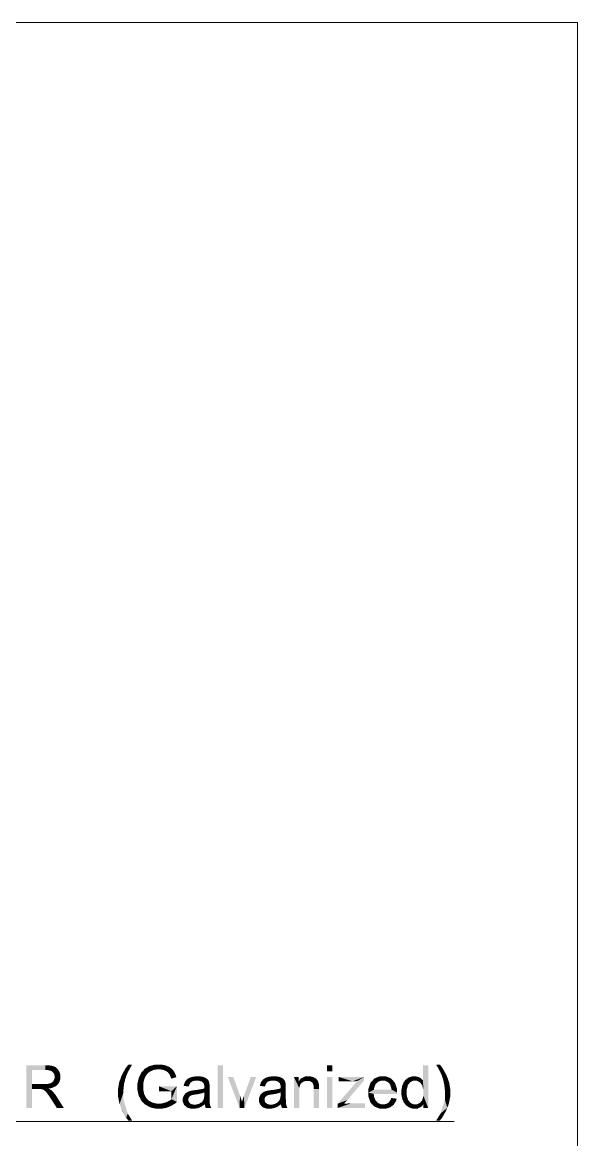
# Model space of a CAD drawing. Header units: millimetres. Extents: x 2 to 579, y 1 to 405.
# Drawn here: x 274.91 to 286.14, y 110.95 to 133.56 of the extents above; entities that cross this region are included whole.
import ezdxf

# ---------------------------------------------------------------- set-up
doc = ezdxf.new("R2010")
doc.units = ezdxf.units.MM
doc.linetypes.add('XKITLINE00', pattern=[0])
doc.layers.add('LinkedObject', color=7, linetype='Continuous', lineweight=0)

# ---------------------------------------------------------------- blocks, each defined once
blk = doc.blocks.new('*A4')
at = {"layer": 'LinkedObject'}
for points in [[(275.101, 112.077), (274.987, 111.594), (274.987, 112.458)], [(274.987, 112.458), (275.101, 112.363), (275.101, 112.077)], [(275.374, 112.363), (274.987, 112.458), (275.369, 112.458)], [(275.101, 112.363), (274.987, 112.458), (275.374, 112.363)], [(275.369, 112.458), (275.422, 112.363), (275.374, 112.363)], [(275.514, 112.446), (275.369, 112.458), (275.427, 112.458)], [(275.544, 112.435), (275.369, 112.458), (275.514, 112.446)], [(275.492, 112.343), (275.369, 112.458), (275.544, 112.435)], [(275.422, 112.363), (275.369, 112.458), (275.492, 112.343)], [(275.544, 112.435), (275.514, 112.324), (275.492, 112.343)], [(275.574, 112.423), (275.514, 112.324), (275.544, 112.435)], [(275.514, 112.324), (275.574, 112.423), (275.536, 112.304)], [(275.536, 112.304), (275.574, 112.423), (275.64, 112.353)], [(275.64, 112.353), (275.574, 112.423), (275.622, 112.382)], [(277.032, 112.297), (276.914, 112.25), (276.995, 112.398)], [(277.091, 112.411), (276.995, 112.398), (277.051, 112.472)], [(277.044, 112.323), (276.995, 112.398), (277.091, 112.411)], [(277.032, 112.297), (276.995, 112.398), (277.044, 112.323)], [(277.091, 112.411), (277.051, 112.472), (277.127, 112.472)], [(277.438, 112.42), (277.287, 112.257), (277.389, 112.393)], [(277.503, 112.339), (277.287, 112.257), (277.438, 112.42)], [(277.389, 112.393), (277.287, 112.257), (277.313, 112.312)], [(277.602, 112.473), (277.438, 112.42), (277.488, 112.446)], [(277.628, 112.375), (277.438, 112.42), (277.602, 112.473)], [(277.438, 112.42), (277.531, 112.351), (277.503, 112.339)], [(277.531, 112.351), (277.438, 112.42), (277.56, 112.363)], [(277.56, 112.363), (277.438, 112.42), (277.628, 112.375)], [(277.667, 112.375), (277.602, 112.473), (277.667, 112.473)], [(277.628, 112.375), (277.602, 112.473), (277.667, 112.375)], [(277.667, 112.473), (277.699, 112.375), (277.667, 112.375)], [(277.713, 112.473), (277.699, 112.375), (277.667, 112.473)], [(277.699, 112.375), (277.713, 112.473), (277.759, 112.364)], [(277.836, 112.442), (277.713, 112.473), (277.798, 112.458)], [(277.759, 112.364), (277.713, 112.473), (277.836, 112.442)], [(277.759, 112.364), (277.836, 112.442), (277.786, 112.352)], [(277.836, 112.442), (277.813, 112.341), (277.786, 112.352)], [(277.813, 112.341), (277.836, 112.442), (277.854, 112.311)], [(277.933, 112.385), (277.836, 112.442), (277.874, 112.427)], [(277.955, 112.358), (277.836, 112.442), (277.933, 112.385)], [(277.854, 112.311), (277.836, 112.442), (277.955, 112.358)], [(278.962, 112.458), (278.856, 111.594), (278.856, 112.458)], [(278.962, 111.594), (278.856, 111.594), (278.962, 112.458)], [(281.177, 112.458), (281.071, 112.336), (281.071, 112.458)], [(281.177, 112.336), (281.071, 112.336), (281.177, 112.458)], [(283.115, 112.458), (283.009, 112.148), (283.009, 112.458)], [(283.115, 112.458), (283.018, 111.962), (283.009, 112.148)], [(283.018, 111.962), (283.115, 112.458), (283.115, 111.594)], [(283.352, 112.472), (283.312, 112.41), (283.276, 112.472)], [(283.312, 112.41), (283.352, 112.472), (283.359, 112.322)], [(283.359, 112.322), (283.352, 112.472), (283.407, 112.398)], [(283.359, 112.322), (283.407, 112.398), (283.371, 112.295)], [(283.371, 112.295), (283.407, 112.398), (283.389, 112.255)], [(283.389, 112.255), (283.407, 112.398), (283.489, 112.25)], [(275.536, 112.145), (275.617, 112.067), (275.524, 112.127)], [(275.64, 112.353), (275.559, 112.253), (275.536, 112.304)], [(275.547, 112.163), (275.617, 112.067), (275.536, 112.145)], [(275.547, 112.163), (275.676, 112.222), (275.617, 112.067)], [(275.559, 112.202), (275.676, 112.222), (275.547, 112.163)], [(275.658, 112.323), (275.559, 112.253), (275.64, 112.353)], [(275.676, 112.258), (275.559, 112.253), (275.658, 112.323)], [(275.676, 112.222), (275.559, 112.253), (275.676, 112.258)], [(275.559, 112.253), (275.676, 112.222), (275.559, 112.223)], [(275.676, 112.222), (275.559, 112.202), (275.559, 112.223)], [(275.617, 112.067), (275.676, 112.222), (275.646, 112.099)], [(275.646, 112.099), (275.676, 112.222), (275.676, 112.176)], [(276.976, 112.127), (276.864, 112.111), (276.887, 112.175)], [(276.887, 112.175), (277.014, 112.256), (276.986, 112.172)], [(276.914, 112.25), (277.014, 112.256), (276.887, 112.175)], [(276.976, 112.127), (276.887, 112.175), (276.986, 112.172)], [(277.014, 112.256), (276.914, 112.25), (277.032, 112.297)], [(277.287, 112.257), (277.234, 112.085), (277.26, 112.203)], [(277.368, 112.163), (277.234, 112.085), (277.287, 112.257)], [(277.351, 112.076), (277.234, 112.085), (277.368, 112.163)], [(277.456, 112.308), (277.287, 112.257), (277.503, 112.339)], [(277.439, 112.288), (277.287, 112.257), (277.456, 112.308)], [(277.421, 112.269), (277.287, 112.257), (277.439, 112.288)], [(277.394, 112.226), (277.287, 112.257), (277.421, 112.269)], [(277.287, 112.257), (277.394, 112.226), (277.384, 112.203)], [(277.368, 112.163), (277.287, 112.257), (277.384, 112.203)], [(277.854, 112.311), (277.955, 112.358), (277.868, 112.292)], [(277.955, 112.358), (277.883, 112.273), (277.868, 112.292)], [(277.883, 112.273), (277.955, 112.358), (277.907, 112.221)], [(277.907, 112.221), (277.955, 112.358), (278.009, 112.26)], [(277.907, 112.221), (278.009, 112.26), (277.917, 112.188)], [(277.917, 112.188), (278.009, 112.26), (278.02, 112.216)], [(278.009, 112.26), (277.955, 112.358), (277.976, 112.331)], [(278.216, 112.149), (278.17, 112.042), (278.2, 112.129)], [(278.308, 112.107), (278.17, 112.042), (278.216, 112.149)], [(278.232, 112.17), (278.344, 112.133), (278.216, 112.149)], [(278.308, 112.107), (278.216, 112.149), (278.326, 112.12)], [(278.326, 112.12), (278.216, 112.149), (278.344, 112.133)], [(278.279, 112.201), (278.344, 112.133), (278.232, 112.17)], [(278.31, 112.212), (278.344, 112.133), (278.279, 112.201)], [(278.412, 112.234), (278.31, 112.212), (278.341, 112.223)], [(278.399, 112.146), (278.31, 112.212), (278.412, 112.234)], [(278.344, 112.133), (278.31, 112.212), (278.399, 112.146)], [(278.399, 112.146), (278.412, 112.234), (278.436, 112.146)], [(278.436, 112.146), (278.412, 112.234), (278.476, 112.146)], [(278.452, 112.234), (278.476, 112.146), (278.412, 112.234)], [(278.557, 112.225), (278.452, 112.234), (278.492, 112.234)], [(278.582, 112.215), (278.452, 112.234), (278.557, 112.225)], [(278.537, 112.128), (278.452, 112.234), (278.582, 112.215)], [(278.476, 112.146), (278.452, 112.234), (278.537, 112.128)], [(278.537, 112.128), (278.582, 112.215), (278.557, 112.11)], [(278.557, 112.11), (278.582, 112.215), (278.572, 112.097)], [(278.582, 112.215), (278.587, 112.052), (278.572, 112.097)], [(278.656, 112.168), (278.587, 112.052), (278.582, 112.215)], [(278.644, 112.182), (278.582, 112.215), (278.607, 112.206)], [(278.656, 112.168), (278.582, 112.215), (278.644, 112.182)], [(278.668, 112.154), (278.587, 112.052), (278.656, 112.168)], [(278.684, 112.118), (278.587, 112.052), (278.668, 112.154)], [(279.174, 112.221), (279.3, 111.594), (279.062, 112.221)], [(279.308, 111.845), (279.3, 111.594), (279.174, 112.221)], [(279.636, 112.221), (279.388, 111.838), (279.527, 112.221)], [(279.399, 111.594), (279.388, 111.838), (279.636, 112.221)], [(279.758, 112.149), (279.711, 112.042), (279.741, 112.129)], [(279.85, 112.107), (279.711, 112.042), (279.758, 112.149)], [(279.774, 112.17), (279.885, 112.133), (279.758, 112.149)], [(279.85, 112.107), (279.758, 112.149), (279.867, 112.12)], [(279.867, 112.12), (279.758, 112.149), (279.885, 112.133)], [(279.821, 112.201), (279.885, 112.133), (279.774, 112.17)], [(279.851, 112.212), (279.885, 112.133), (279.821, 112.201)], [(279.953, 112.234), (279.851, 112.212), (279.882, 112.223)], [(279.94, 112.146), (279.851, 112.212), (279.953, 112.234)], [(279.885, 112.133), (279.851, 112.212), (279.94, 112.146)], [(279.94, 112.146), (279.953, 112.234), (279.978, 112.146)], [(279.978, 112.146), (279.953, 112.234), (280.018, 112.146)], [(279.993, 112.234), (280.018, 112.146), (279.953, 112.234)], [(280.098, 112.225), (279.993, 112.234), (280.033, 112.234)], [(280.124, 112.215), (279.993, 112.234), (280.098, 112.225)], [(280.078, 112.128), (279.993, 112.234), (280.124, 112.215)], [(280.018, 112.146), (279.993, 112.234), (280.078, 112.128)], [(280.078, 112.128), (280.124, 112.215), (280.098, 112.11)], [(280.098, 112.11), (280.124, 112.215), (280.113, 112.097)], [(280.124, 112.215), (280.128, 112.052), (280.113, 112.097)], [(280.197, 112.168), (280.128, 112.052), (280.124, 112.215)], [(280.185, 112.182), (280.124, 112.215), (280.149, 112.206)], [(280.197, 112.168), (280.124, 112.215), (280.185, 112.182)], [(280.209, 112.154), (280.128, 112.052), (280.197, 112.168)], [(280.225, 112.118), (280.128, 112.052), (280.209, 112.154)], [(280.4, 112.221), (280.506, 111.936), (280.4, 111.594)], [(280.506, 111.936), (280.4, 112.221), (280.506, 111.996)], [(280.53, 112.078), (280.4, 112.221), (280.496, 112.132)], [(280.506, 111.996), (280.4, 112.221), (280.53, 112.078)], [(280.496, 112.132), (280.4, 112.221), (280.496, 112.221)], [(280.53, 112.183), (280.579, 112.121), (280.496, 112.132)], [(280.694, 112.234), (280.53, 112.183), (280.629, 112.234)], [(280.638, 112.143), (280.53, 112.183), (280.694, 112.234)], [(280.579, 112.121), (280.53, 112.183), (280.638, 112.143)], [(280.638, 112.143), (280.694, 112.234), (280.672, 112.143)], [(280.672, 112.143), (280.694, 112.234), (280.693, 112.143)], [(280.694, 112.234), (280.73, 112.133), (280.693, 112.143)], [(280.722, 112.234), (280.73, 112.133), (280.694, 112.234)], [(280.774, 112.224), (280.73, 112.133), (280.722, 112.234)], [(280.798, 112.214), (280.73, 112.133), (280.774, 112.224)], [(280.73, 112.133), (280.798, 112.214), (280.745, 112.124)], [(280.798, 112.214), (280.761, 112.114), (280.745, 112.124)], [(280.761, 112.114), (280.798, 112.214), (280.783, 112.088)], [(280.783, 112.088), (280.798, 112.214), (280.869, 112.161)], [(280.869, 112.161), (280.789, 112.072), (280.783, 112.088)], [(280.881, 112.144), (280.789, 112.072), (280.869, 112.161)], [(280.857, 112.177), (280.798, 112.214), (280.822, 112.204)], [(280.869, 112.161), (280.798, 112.214), (280.857, 112.177)], [(281.177, 112.221), (281.071, 111.594), (281.071, 112.221)], [(281.177, 111.594), (281.071, 111.594), (281.177, 112.221)], [(281.817, 112.221), (281.282, 111.68), (281.68, 112.138)], [(281.817, 112.15), (281.282, 111.68), (281.817, 112.221)], [(281.478, 111.753), (281.282, 111.68), (281.817, 112.15)], [(281.305, 112.221), (281.56, 112.134), (281.305, 112.134)], [(281.586, 112.134), (281.305, 112.221), (281.817, 112.221)], [(281.56, 112.134), (281.305, 112.221), (281.586, 112.134)], [(281.586, 112.134), (281.817, 112.221), (281.646, 112.136)], [(281.646, 112.136), (281.817, 112.221), (281.68, 112.138)], [(281.987, 112.147), (281.906, 111.981), (281.946, 112.104)], [(282.051, 112.074), (281.906, 111.981), (281.987, 112.147)], [(282.133, 112.234), (281.987, 112.147), (282.027, 112.191)], [(282.198, 112.234), (281.987, 112.147), (282.133, 112.234)], [(282.162, 112.147), (281.987, 112.147), (282.198, 112.234)], [(281.987, 112.147), (282.076, 112.098), (282.051, 112.074)], [(282.076, 112.098), (281.987, 112.147), (282.1, 112.123)], [(282.1, 112.123), (281.987, 112.147), (282.162, 112.147)], [(282.162, 112.147), (282.198, 112.234), (282.198, 112.147)], [(282.198, 112.234), (282.239, 112.147), (282.198, 112.147)], [(282.363, 112.192), (282.198, 112.234), (282.26, 112.234)], [(282.402, 112.149), (282.198, 112.234), (282.363, 112.192)], [(282.304, 112.116), (282.198, 112.234), (282.402, 112.149)], [(282.239, 112.147), (282.198, 112.234), (282.304, 112.116)], [(282.304, 112.116), (282.402, 112.149), (282.33, 112.086)], [(282.402, 112.149), (282.346, 112.066), (282.33, 112.086)], [(282.346, 112.066), (282.402, 112.149), (282.366, 112.007)], [(282.366, 112.007), (282.402, 112.149), (282.482, 111.986)], [(282.482, 111.986), (282.402, 112.149), (282.442, 112.106)], [(282.666, 112.173), (282.729, 112.088), (282.619, 112.115)], [(282.753, 112.117), (282.666, 112.173), (282.697, 112.194)], [(282.729, 112.088), (282.666, 112.173), (282.753, 112.117)], [(282.728, 112.214), (282.812, 112.146), (282.697, 112.194)], [(282.697, 112.194), (282.812, 112.146), (282.753, 112.117)], [(282.798, 112.234), (282.812, 112.146), (282.728, 112.214)], [(282.837, 112.234), (282.812, 112.146), (282.798, 112.234)], [(282.812, 112.146), (282.837, 112.234), (282.847, 112.146)], [(282.837, 112.234), (282.883, 112.146), (282.847, 112.146)], [(282.865, 112.234), (282.883, 112.146), (282.837, 112.234)], [(282.915, 112.222), (282.883, 112.146), (282.865, 112.234)], [(282.937, 112.21), (282.883, 112.146), (282.915, 112.222)], [(282.937, 112.21), (282.944, 112.116), (282.883, 112.146)], [(282.959, 112.198), (282.944, 112.116), (282.937, 112.21)], [(282.995, 112.167), (282.944, 112.116), (282.959, 112.198)], [(283.009, 112.148), (282.944, 112.116), (282.995, 112.167)], [(282.944, 112.116), (283.009, 112.148), (282.969, 112.086)], [(282.969, 112.086), (283.009, 112.148), (282.994, 112.056)], [(283.009, 112.148), (283.018, 111.962), (282.994, 112.056)], [(283.389, 112.255), (283.489, 112.25), (283.417, 112.17)], [(283.417, 112.17), (283.489, 112.25), (283.516, 112.175)], [(283.417, 112.17), (283.516, 112.175), (283.427, 112.126)], [(283.427, 112.126), (283.516, 112.175), (283.439, 112.071)], [(283.439, 112.071), (283.516, 112.175), (283.538, 112.111)], [(275.101, 112.077), (275.101, 111.978), (274.987, 111.594)], [(274.987, 111.594), (275.101, 111.978), (275.101, 111.594)], [(275.233, 111.978), (275.101, 112.077), (275.346, 112.077)], [(275.101, 111.978), (275.101, 112.077), (275.233, 111.978)], [(275.233, 111.978), (275.346, 112.077), (275.255, 111.978)], [(275.255, 111.978), (275.346, 112.077), (275.287, 111.976)], [(275.287, 111.976), (275.346, 112.077), (275.297, 111.974)], [(275.297, 111.974), (275.346, 112.077), (275.31, 111.97)], [(275.31, 111.97), (275.346, 112.077), (275.336, 111.959)], [(275.336, 111.959), (275.346, 112.077), (275.385, 112.077)], [(275.336, 111.959), (275.385, 112.077), (275.349, 111.951)], [(275.385, 112.077), (275.433, 111.987), (275.349, 111.951)], [(275.349, 111.951), (275.433, 111.987), (275.362, 111.942)], [(275.433, 111.987), (275.39, 111.914), (275.362, 111.942)], [(275.446, 112.085), (275.433, 111.987), (275.385, 112.077)], [(275.456, 111.976), (275.39, 111.914), (275.433, 111.987)], [(275.39, 111.914), (275.456, 111.976), (275.407, 111.893)], [(275.407, 111.893), (275.456, 111.976), (275.423, 111.872)], [(275.423, 111.872), (275.456, 111.976), (275.502, 111.944)], [(275.502, 111.944), (275.464, 111.813), (275.423, 111.872)], [(275.433, 111.987), (275.446, 112.085), (275.495, 111.996)], [(275.468, 112.093), (275.617, 112.067), (275.446, 112.085)], [(275.587, 112.036), (275.446, 112.085), (275.617, 112.067)], [(275.495, 111.996), (275.446, 112.085), (275.587, 112.036)], [(275.502, 111.944), (275.456, 111.976), (275.49, 111.955)], [(275.527, 111.921), (275.464, 111.813), (275.502, 111.944)], [(275.574, 111.864), (275.464, 111.813), (275.527, 111.921)], [(275.491, 112.101), (275.617, 112.067), (275.468, 112.093)], [(275.617, 112.067), (275.491, 112.101), (275.524, 112.127)], [(276.963, 112.072), (276.842, 111.977), (276.864, 112.111)], [(276.951, 111.962), (276.842, 111.977), (276.963, 112.072)], [(276.842, 111.977), (276.951, 111.962), (276.842, 111.907)], [(276.842, 111.907), (276.951, 111.962), (276.951, 111.906)], [(276.963, 112.072), (276.864, 112.111), (276.976, 112.127)], [(277.234, 112.085), (277.351, 112.076), (277.234, 112.022)], [(277.234, 112.022), (277.351, 112.076), (277.351, 112.029)], [(277.351, 111.971), (277.234, 112.022), (277.351, 112.029)], [(277.234, 112.022), (277.287, 111.792), (277.234, 111.958)], [(277.351, 111.971), (277.287, 111.792), (277.234, 112.022)], [(277.234, 111.958), (277.287, 111.792), (277.26, 111.843)], [(277.371, 111.874), (277.287, 111.792), (277.351, 111.971)], [(277.667, 112.035), (277.921, 111.933), (277.667, 111.933)], [(278.033, 112.035), (277.921, 111.933), (277.667, 112.035)], [(277.921, 111.772), (278.033, 112.035), (278.033, 111.714)], [(277.921, 111.933), (278.033, 112.035), (277.921, 111.772)], [(278.2, 112.129), (278.17, 112.042), (278.177, 112.075)], [(278.282, 112.061), (278.17, 112.042), (278.308, 112.107)], [(278.17, 112.042), (278.282, 112.061), (278.273, 112.028)], [(278.282, 111.933), (278.308, 111.841), (278.244, 111.916)], [(278.303, 111.939), (278.308, 111.841), (278.282, 111.933)], [(278.319, 111.943), (278.335, 111.853), (278.303, 111.939)], [(278.308, 111.841), (278.303, 111.939), (278.321, 111.847)], [(278.321, 111.847), (278.303, 111.939), (278.335, 111.853)], [(278.366, 111.951), (278.381, 111.864), (278.319, 111.943)], [(278.319, 111.943), (278.381, 111.864), (278.335, 111.853)], [(278.397, 111.955), (278.414, 111.868), (278.366, 111.951)], [(278.366, 111.951), (278.414, 111.868), (278.381, 111.864)], [(278.462, 111.963), (278.471, 111.877), (278.397, 111.955)], [(278.397, 111.955), (278.471, 111.877), (278.414, 111.868)], [(278.556, 111.981), (278.587, 111.909), (278.462, 111.963)], [(278.462, 111.963), (278.587, 111.909), (278.471, 111.877)], [(278.586, 111.992), (278.587, 111.909), (278.556, 111.981)], [(278.587, 112.002), (278.691, 112.082), (278.586, 111.992)], [(278.586, 111.992), (278.691, 112.082), (278.587, 111.909)], [(278.694, 111.998), (278.586, 111.87), (278.587, 111.909)], [(278.694, 111.857), (278.586, 111.87), (278.694, 111.998)], [(278.689, 112.096), (278.587, 112.052), (278.684, 112.118)], [(278.587, 112.052), (278.689, 112.096), (278.691, 112.082)], [(278.587, 112.052), (278.691, 112.082), (278.587, 112.019)], [(278.587, 112.019), (278.691, 112.082), (278.587, 112.016)], [(278.587, 112.016), (278.691, 112.082), (278.587, 112.002)], [(278.694, 112.033), (278.587, 111.909), (278.691, 112.082)], [(278.694, 111.998), (278.587, 111.909), (278.694, 112.033)], [(279.741, 112.129), (279.711, 112.042), (279.718, 112.075)], [(279.823, 112.061), (279.711, 112.042), (279.85, 112.107)], [(279.711, 112.042), (279.823, 112.061), (279.815, 112.028)], [(279.824, 111.933), (279.849, 111.841), (279.785, 111.916)], [(279.845, 111.939), (279.849, 111.841), (279.824, 111.933)], [(279.86, 111.943), (279.876, 111.853), (279.845, 111.939)], [(279.849, 111.841), (279.845, 111.939), (279.863, 111.847)], [(279.863, 111.847), (279.845, 111.939), (279.876, 111.853)], [(279.907, 111.951), (279.922, 111.864), (279.86, 111.943)], [(279.86, 111.943), (279.922, 111.864), (279.876, 111.853)], [(279.939, 111.955), (279.955, 111.868), (279.907, 111.951)], [(279.907, 111.951), (279.955, 111.868), (279.922, 111.864)], [(280.003, 111.963), (280.013, 111.877), (279.939, 111.955)], [(279.939, 111.955), (280.013, 111.877), (279.955, 111.868)], [(280.097, 111.981), (280.128, 111.909), (280.003, 111.963)], [(280.003, 111.963), (280.128, 111.909), (280.013, 111.877)], [(280.128, 111.992), (280.128, 111.909), (280.097, 111.981)], [(280.23, 112.096), (280.128, 112.052), (280.225, 112.118)], [(280.128, 112.052), (280.23, 112.096), (280.233, 112.082)], [(280.128, 112.052), (280.233, 112.082), (280.128, 112.019)], [(280.128, 112.019), (280.233, 112.082), (280.128, 112.016)], [(280.128, 112.016), (280.233, 112.082), (280.128, 112.002)], [(280.128, 112.002), (280.233, 112.082), (280.128, 111.992)], [(280.128, 111.992), (280.233, 112.082), (280.128, 111.909)], [(280.235, 112.033), (280.128, 111.909), (280.233, 112.082)], [(280.235, 111.998), (280.128, 111.909), (280.235, 112.033)], [(280.235, 111.998), (280.128, 111.87), (280.128, 111.909)], [(280.235, 111.857), (280.128, 111.87), (280.235, 111.998)], [(280.4, 111.594), (280.506, 111.936), (280.506, 111.594)], [(280.496, 112.132), (280.579, 112.121), (280.53, 112.078)], [(280.897, 112.105), (280.789, 112.072), (280.881, 112.144)], [(280.789, 112.072), (280.897, 112.105), (280.795, 112.056)], [(280.795, 112.056), (280.897, 112.105), (280.902, 112.082)], [(280.902, 112.082), (280.801, 112.008), (280.795, 112.056)], [(280.905, 112.067), (280.801, 112.008), (280.902, 112.082)], [(280.908, 112.016), (280.801, 112.008), (280.905, 112.067)], [(280.908, 112.016), (280.801, 111.975), (280.801, 112.008)], [(280.908, 111.979), (280.801, 111.975), (280.908, 112.016)], [(280.801, 111.594), (280.908, 111.979), (280.908, 111.594)], [(280.801, 111.975), (280.908, 111.979), (280.801, 111.594)], [(282.023, 112.008), (281.906, 111.981), (282.051, 112.074)], [(281.906, 111.981), (282.023, 112.008), (282.02, 111.967)], [(282.02, 111.967), (281.906, 111.902), (281.906, 111.981)], [(282.02, 111.967), (282.482, 111.908), (281.906, 111.902)], [(282.37, 111.967), (282.482, 111.908), (282.02, 111.967)], [(282.366, 112.007), (282.482, 111.986), (282.37, 111.967)], [(282.482, 111.908), (282.37, 111.967), (282.482, 111.986)], [(282.604, 112.077), (282.573, 111.907), (282.588, 112.039)], [(282.705, 112.06), (282.573, 111.907), (282.604, 112.077)], [(282.681, 111.969), (282.573, 111.907), (282.705, 112.06)], [(282.588, 112.039), (282.573, 111.907), (282.573, 111.954)], [(282.573, 111.907), (282.681, 111.969), (282.681, 111.907)], [(282.619, 112.115), (282.729, 112.088), (282.604, 112.077)], [(282.604, 112.077), (282.729, 112.088), (282.705, 112.06)], [(283.018, 111.962), (283.115, 111.594), (283.018, 111.898)], [(283.439, 112.071), (283.538, 112.111), (283.452, 111.961)], [(283.452, 111.961), (283.538, 112.111), (283.561, 111.977)], [(283.452, 111.906), (283.561, 111.977), (283.561, 111.907)], [(283.452, 111.961), (283.561, 111.977), (283.452, 111.906)], [(275.464, 111.813), (275.574, 111.864), (275.489, 111.774)], [(275.489, 111.774), (275.574, 111.864), (275.597, 111.829)], [(275.489, 111.774), (275.597, 111.829), (275.603, 111.594)], [(275.603, 111.594), (275.597, 111.829), (275.746, 111.594)], [(276.842, 111.907), (276.951, 111.906), (276.842, 111.827)], [(276.842, 111.827), (276.951, 111.906), (276.872, 111.673)], [(276.872, 111.673), (276.951, 111.906), (276.902, 111.599)], [(276.902, 111.599), (276.951, 111.906), (276.951, 111.764)], [(276.951, 111.764), (277.007, 111.395), (276.902, 111.599)], [(277.039, 111.481), (277.007, 111.395), (276.951, 111.764)], [(277.287, 111.792), (277.371, 111.874), (277.391, 111.836)], [(277.411, 111.797), (277.287, 111.792), (277.391, 111.836)], [(277.411, 111.797), (277.444, 111.634), (277.287, 111.792)], [(277.287, 111.792), (277.444, 111.634), (277.313, 111.74)], [(277.313, 111.74), (277.444, 111.634), (277.392, 111.661)], [(277.469, 111.739), (277.444, 111.634), (277.411, 111.797)], [(277.444, 111.634), (277.469, 111.739), (277.507, 111.72)], [(277.545, 111.701), (277.444, 111.634), (277.507, 111.72)], [(277.545, 111.701), (277.675, 111.579), (277.444, 111.634)], [(277.626, 111.682), (277.675, 111.579), (277.545, 111.701)], [(277.778, 111.697), (277.814, 111.596), (277.706, 111.682)], [(277.859, 111.613), (277.778, 111.697), (277.814, 111.711)], [(277.814, 111.596), (277.778, 111.697), (277.859, 111.613)], [(277.849, 111.725), (277.904, 111.63), (277.814, 111.711)], [(277.814, 111.711), (277.904, 111.63), (277.859, 111.613)], [(277.903, 111.756), (278.033, 111.714), (277.849, 111.725)], [(277.849, 111.725), (278.033, 111.714), (277.904, 111.63)], [(277.921, 111.772), (278.033, 111.714), (277.903, 111.756)], [(277.904, 111.63), (278.033, 111.714), (277.991, 111.681)], [(278.172, 111.843), (278.151, 111.759), (278.162, 111.824)], [(278.272, 111.801), (278.151, 111.759), (278.172, 111.843)], [(278.162, 111.824), (278.151, 111.759), (278.151, 111.782)], [(278.265, 111.776), (278.151, 111.759), (278.272, 111.801)], [(278.151, 111.759), (278.265, 111.776), (278.265, 111.762)], [(278.265, 111.741), (278.151, 111.759), (278.265, 111.762)], [(278.151, 111.759), (278.265, 111.741), (278.151, 111.72)], [(278.151, 111.72), (278.265, 111.741), (278.179, 111.656)], [(278.183, 111.862), (278.279, 111.813), (278.172, 111.843)], [(278.172, 111.843), (278.279, 111.813), (278.272, 111.801)], [(278.179, 111.656), (278.265, 111.741), (278.207, 111.631)], [(278.21, 111.893), (278.279, 111.813), (278.183, 111.862)], [(278.207, 111.631), (278.265, 111.741), (278.281, 111.706)], [(278.281, 111.706), (278.234, 111.605), (278.207, 111.631)], [(278.287, 111.824), (278.21, 111.893), (278.227, 111.904)], [(278.279, 111.813), (278.21, 111.893), (278.287, 111.824)], [(278.244, 111.916), (278.308, 111.841), (278.227, 111.904)], [(278.227, 111.904), (278.308, 111.841), (278.287, 111.824)], [(278.297, 111.692), (278.234, 111.605), (278.281, 111.706)], [(278.471, 111.877), (278.587, 111.909), (278.558, 111.897)], [(278.523, 111.703), (278.697, 111.689), (278.499, 111.69)], [(278.523, 111.703), (278.694, 111.783), (278.697, 111.689)], [(278.558, 111.74), (278.694, 111.783), (278.523, 111.703)], [(278.569, 111.763), (278.694, 111.783), (278.558, 111.74)], [(278.694, 111.783), (278.569, 111.763), (278.578, 111.781)], [(278.578, 111.781), (278.694, 111.857), (278.694, 111.783)], [(278.586, 111.835), (278.694, 111.857), (278.578, 111.781)], [(278.694, 111.857), (278.586, 111.835), (278.586, 111.87)], [(279.319, 111.815), (279.3, 111.594), (279.308, 111.845)], [(279.339, 111.752), (279.3, 111.594), (279.319, 111.815)], [(279.349, 111.719), (279.3, 111.594), (279.339, 111.752)], [(279.349, 111.719), (279.399, 111.594), (279.3, 111.594)], [(279.356, 111.744), (279.399, 111.594), (279.349, 111.719)], [(279.375, 111.803), (279.399, 111.594), (279.356, 111.744)], [(279.388, 111.838), (279.399, 111.594), (279.375, 111.803)], [(279.714, 111.843), (279.693, 111.759), (279.703, 111.824)], [(279.813, 111.801), (279.693, 111.759), (279.714, 111.843)], [(279.703, 111.824), (279.693, 111.759), (279.693, 111.782)], [(279.806, 111.776), (279.693, 111.759), (279.813, 111.801)], [(279.693, 111.759), (279.806, 111.776), (279.806, 111.762)], [(279.806, 111.741), (279.693, 111.759), (279.806, 111.762)], [(279.693, 111.759), (279.806, 111.741), (279.693, 111.72)], [(279.693, 111.72), (279.806, 111.741), (279.721, 111.656)], [(279.724, 111.862), (279.821, 111.813), (279.714, 111.843)], [(279.714, 111.843), (279.821, 111.813), (279.813, 111.801)], [(279.721, 111.656), (279.806, 111.741), (279.748, 111.631)], [(279.752, 111.893), (279.821, 111.813), (279.724, 111.862)], [(279.748, 111.631), (279.806, 111.741), (279.822, 111.706)], [(279.822, 111.706), (279.776, 111.605), (279.748, 111.631)], [(279.828, 111.824), (279.752, 111.893), (279.768, 111.904)], [(279.821, 111.813), (279.752, 111.893), (279.828, 111.824)], [(279.785, 111.916), (279.849, 111.841), (279.768, 111.904)], [(279.768, 111.904), (279.849, 111.841), (279.828, 111.824)], [(279.838, 111.692), (279.776, 111.605), (279.822, 111.706)], [(280.013, 111.877), (280.128, 111.909), (280.099, 111.897)], [(280.065, 111.703), (280.239, 111.689), (280.041, 111.69)], [(280.065, 111.703), (280.235, 111.783), (280.239, 111.689)], [(280.1, 111.74), (280.235, 111.783), (280.065, 111.703)], [(280.111, 111.763), (280.235, 111.783), (280.1, 111.74)], [(280.235, 111.783), (280.111, 111.763), (280.119, 111.781)], [(280.119, 111.781), (280.235, 111.857), (280.235, 111.783)], [(280.128, 111.835), (280.235, 111.857), (280.119, 111.781)], [(280.235, 111.857), (280.128, 111.835), (280.128, 111.87)], [(281.478, 111.753), (281.282, 111.594), (281.282, 111.68)], [(281.413, 111.681), (281.282, 111.594), (281.478, 111.753)], [(282.482, 111.904), (281.906, 111.902), (282.482, 111.908)], [(282.482, 111.89), (281.906, 111.902), (282.482, 111.904)], [(281.906, 111.902), (281.986, 111.665), (281.906, 111.826)], [(282.017, 111.829), (281.986, 111.665), (281.906, 111.902)], [(282.017, 111.829), (281.906, 111.902), (282.014, 111.88)], [(282.481, 111.88), (281.906, 111.902), (282.482, 111.89)], [(282.014, 111.88), (281.906, 111.902), (282.481, 111.88)], [(281.906, 111.826), (281.986, 111.665), (281.946, 111.707)], [(282.047, 111.75), (281.986, 111.665), (282.017, 111.829)], [(281.986, 111.665), (282.047, 111.75), (282.026, 111.623)], [(282.073, 111.722), (282.026, 111.623), (282.047, 111.75)], [(282.099, 111.695), (282.026, 111.623), (282.073, 111.722)], [(282.099, 111.695), (282.203, 111.58), (282.026, 111.623)], [(282.164, 111.668), (282.203, 111.58), (282.099, 111.695)], [(282.303, 111.698), (282.417, 111.66), (282.282, 111.683)], [(282.324, 111.714), (282.417, 111.66), (282.303, 111.698)], [(282.324, 111.714), (282.478, 111.782), (282.417, 111.66)], [(282.356, 111.763), (282.478, 111.782), (282.324, 111.714)], [(282.478, 111.782), (282.356, 111.763), (282.368, 111.796)], [(282.417, 111.66), (282.478, 111.782), (282.465, 111.734)], [(282.573, 111.907), (282.681, 111.847), (282.573, 111.859)], [(282.681, 111.847), (282.573, 111.907), (282.681, 111.907)], [(282.573, 111.859), (282.681, 111.847), (282.59, 111.774)], [(282.59, 111.774), (282.681, 111.847), (282.607, 111.737)], [(282.607, 111.737), (282.681, 111.847), (282.707, 111.757)], [(282.707, 111.757), (282.673, 111.642), (282.607, 111.737)], [(282.607, 111.737), (282.673, 111.642), (282.624, 111.7)], [(282.732, 111.727), (282.673, 111.642), (282.707, 111.757)], [(282.673, 111.642), (282.732, 111.727), (282.704, 111.622)], [(282.704, 111.622), (282.732, 111.727), (282.757, 111.697)], [(282.757, 111.697), (282.842, 111.58), (282.704, 111.622)], [(282.817, 111.668), (282.842, 111.58), (282.757, 111.697)], [(282.946, 111.696), (283.017, 111.673), (282.886, 111.668)], [(283.017, 111.673), (282.946, 111.696), (282.97, 111.724)], [(282.994, 111.753), (283.017, 111.673), (282.97, 111.724)], [(283.018, 111.839), (283.115, 111.594), (282.994, 111.753)], [(282.994, 111.753), (283.115, 111.594), (283.017, 111.673)], [(283.018, 111.898), (283.115, 111.594), (283.018, 111.839)], [(283.452, 111.764), (283.5, 111.599), (283.364, 111.481)], [(283.452, 111.906), (283.561, 111.907), (283.452, 111.764)], [(283.561, 111.827), (283.452, 111.764), (283.561, 111.907)], [(283.531, 111.673), (283.452, 111.764), (283.561, 111.827)], [(283.5, 111.599), (283.452, 111.764), (283.531, 111.673)], [(276.902, 111.599), (277.007, 111.395), (276.933, 111.525)], [(277.007, 111.395), (277.039, 111.481), (277.051, 111.34)], [(277.051, 111.34), (277.039, 111.481), (277.127, 111.34)], [(277.444, 111.634), (277.675, 111.579), (277.496, 111.607)], [(277.496, 111.607), (277.675, 111.579), (277.612, 111.579)], [(277.675, 111.579), (277.626, 111.682), (277.669, 111.682)], [(277.669, 111.682), (277.723, 111.579), (277.675, 111.579)], [(277.706, 111.682), (277.723, 111.579), (277.669, 111.682)], [(277.706, 111.682), (277.814, 111.596), (277.723, 111.579)], [(278.313, 111.677), (278.234, 111.605), (278.297, 111.692)], [(278.234, 111.605), (278.313, 111.677), (278.314, 111.58)], [(278.365, 111.58), (278.313, 111.677), (278.36, 111.663)], [(278.314, 111.58), (278.313, 111.677), (278.365, 111.58)], [(278.36, 111.663), (278.396, 111.58), (278.365, 111.58)], [(278.391, 111.663), (278.396, 111.58), (278.36, 111.663)], [(278.421, 111.663), (278.396, 111.58), (278.391, 111.663)], [(278.396, 111.58), (278.421, 111.663), (278.455, 111.591)], [(278.482, 111.601), (278.421, 111.663), (278.476, 111.677)], [(278.455, 111.591), (278.421, 111.663), (278.482, 111.601)], [(278.596, 111.671), (278.476, 111.677), (278.499, 111.69)], [(278.566, 111.646), (278.476, 111.677), (278.596, 111.671)], [(278.509, 111.611), (278.476, 111.677), (278.566, 111.646)], [(278.482, 111.601), (278.476, 111.677), (278.509, 111.611)], [(278.697, 111.689), (278.596, 111.671), (278.499, 111.69)], [(278.596, 111.671), (278.697, 111.689), (278.598, 111.649)], [(278.598, 111.649), (278.697, 111.689), (278.701, 111.669)], [(278.701, 111.669), (278.609, 111.611), (278.598, 111.649)], [(278.704, 111.65), (278.609, 111.611), (278.701, 111.669)], [(278.704, 111.65), (278.617, 111.594), (278.609, 111.611)], [(278.718, 111.612), (278.617, 111.594), (278.704, 111.65)], [(278.617, 111.594), (278.718, 111.612), (278.728, 111.594)], [(279.854, 111.677), (279.776, 111.605), (279.838, 111.692)], [(279.776, 111.605), (279.854, 111.677), (279.855, 111.58)], [(279.906, 111.58), (279.854, 111.677), (279.901, 111.663)], [(279.855, 111.58), (279.854, 111.677), (279.906, 111.58)], [(279.901, 111.663), (279.938, 111.58), (279.906, 111.58)], [(279.932, 111.663), (279.938, 111.58), (279.901, 111.663)], [(279.962, 111.663), (279.938, 111.58), (279.932, 111.663)], [(279.938, 111.58), (279.962, 111.663), (279.996, 111.591)], [(280.023, 111.601), (279.962, 111.663), (280.017, 111.677)], [(279.996, 111.591), (279.962, 111.663), (280.023, 111.601)], [(280.137, 111.671), (280.017, 111.677), (280.041, 111.69)], [(280.107, 111.646), (280.017, 111.677), (280.137, 111.671)], [(280.051, 111.611), (280.017, 111.677), (280.107, 111.646)], [(280.023, 111.601), (280.017, 111.677), (280.051, 111.611)], [(280.239, 111.689), (280.137, 111.671), (280.041, 111.69)], [(280.137, 111.671), (280.239, 111.689), (280.139, 111.649)], [(280.139, 111.649), (280.239, 111.689), (280.242, 111.669)], [(280.242, 111.669), (280.15, 111.611), (280.139, 111.649)], [(280.246, 111.65), (280.15, 111.611), (280.242, 111.669)], [(280.246, 111.65), (280.159, 111.594), (280.15, 111.611)], [(280.259, 111.612), (280.159, 111.594), (280.246, 111.65)], [(280.159, 111.594), (280.259, 111.612), (280.269, 111.594)], [(281.282, 111.594), (281.547, 111.686), (281.836, 111.594)], [(281.547, 111.686), (281.282, 111.594), (281.515, 111.686)], [(281.515, 111.686), (281.282, 111.594), (281.449, 111.683)], [(281.449, 111.683), (281.282, 111.594), (281.413, 111.681)], [(281.836, 111.594), (281.547, 111.686), (281.836, 111.686)], [(282.026, 111.623), (282.203, 111.58), (282.135, 111.58)], [(282.203, 111.668), (282.203, 111.58), (282.164, 111.668)], [(282.233, 111.668), (282.382, 111.633), (282.203, 111.58)], [(282.233, 111.668), (282.203, 111.58), (282.203, 111.668)], [(282.203, 111.58), (282.382, 111.633), (282.258, 111.58)], [(282.282, 111.683), (282.382, 111.633), (282.233, 111.668)], [(282.258, 111.58), (282.382, 111.633), (282.347, 111.607)], [(282.382, 111.633), (282.282, 111.683), (282.417, 111.66)], [(282.704, 111.622), (282.842, 111.58), (282.736, 111.601)], [(282.736, 111.601), (282.842, 111.58), (282.804, 111.58)], [(282.842, 111.58), (282.817, 111.668), (282.852, 111.668)], [(282.842, 111.58), (283.017, 111.673), (282.899, 111.58)], [(282.886, 111.668), (283.017, 111.673), (282.842, 111.58)], [(282.886, 111.668), (282.842, 111.58), (282.852, 111.668)], [(282.899, 111.58), (283.017, 111.673), (282.987, 111.627)], [(283.017, 111.673), (283.115, 111.594), (283.017, 111.594)], [(283.364, 111.481), (283.395, 111.395), (283.276, 111.34)], [(283.364, 111.481), (283.5, 111.599), (283.395, 111.395)], [(283.395, 111.395), (283.5, 111.599), (283.47, 111.525)], [(283.276, 111.34), (283.395, 111.395), (283.352, 111.34)]]:
    blk.add_hatch(color=7, dxfattribs=at).paths.add_polyline_path(points, flags=17)
at = {"layer": 'LinkedObject', "color": 2, "linetype": 'XKITLINE00', "lineweight": 0}
for p, q in [((201.985, 133.563), (286.137, 133.563)), ((286.137, 133.563), (286.137, 62.071))]:
    blk.add_line(p, q, dxfattribs=at)
at = {"layer": 'LinkedObject', "color": 6, "linetype": 'XKITLINE00', "lineweight": 0}
blk.add_line((265.54, 111.323), (283.64, 111.323), dxfattribs=at)

msp = doc.modelspace()

# ---------------------------------------------------------------- block references
at = {"lineweight": 0}
msp.add_blockref('*A4', (0, 0), dxfattribs=at)

doc.saveas('drawing.dxf')
